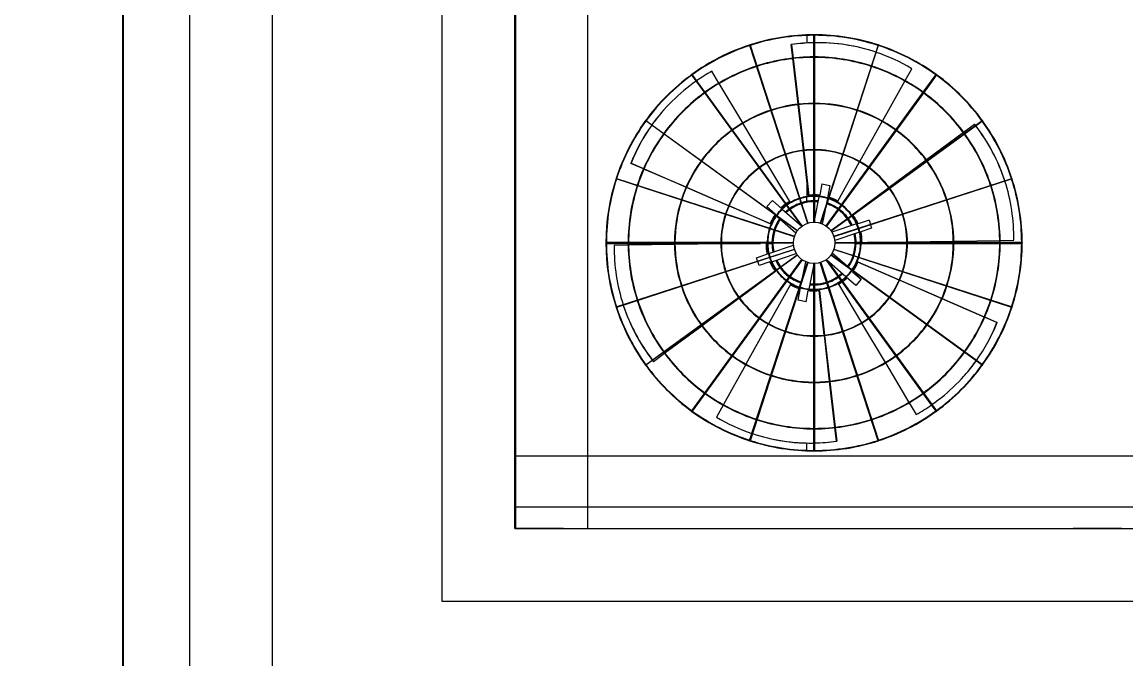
# Model space of a CAD drawing. Header units: millimetres. Extents: x -312439 to 477422, y -331570 to 212570.
# Drawn here: x 341243 to 343514, y 205518 to 206829 of the extents above; entities that cross this region are included whole.
import ezdxf

# ---------------------------------------------------------------- set-up
doc = ezdxf.new("R2010")
doc.units = ezdxf.units.MM
doc.layers.add("MS-110TR'S", color=3, linetype='Continuous', lineweight=5)
doc.styles.add('ROMAND', font='ROMAND.SHX')
doc.dimstyles.new('1-50 (MILIMETRO)', dxfattribs={"dimscale": 0, "dimtxt": 125, "dimasz": 125, "dimexe": 100, "dimexo": 100, "dimgap": 50, "dimtad": 0, "dimdec": 0, "dimzin": 0, "dimdsep": 46, "dimtxsty": 'ROMAND', "dimcen": -390, "dimclrd": 1, "dimclre": 1, "dimclrt": 3, "dimadec": 0, "dimazin": 0, "dimtfac": 1, "dimtdec": 0, "dimtix": 1, "dimtmove": 2, "dimatfit": 2, "dimfxl": 1, "dimtvp": 1, "dimtolj": 1, "dimtzin": 0, "dimarcsym": 0})

# ---------------------------------------------------------------- blocks, each defined once
blk = doc.blocks.new('*D50')
at = {"color": 1, "lineweight": -2, "transparency": 16777216}
for p, q in [((341488.5, 209274.4), (341350.3, 209274.4)), ((341450.3, 209149.4), (341450.3, 198499.4)), ((341658.5, 198374.4), (341350.3, 198374.4))]:
    blk.add_line(p, q, dxfattribs=at)
at = {"color": 1, "transparency": 16777216}
for points in [[(341429.4, 209149.4), (341471.1, 209149.4), (341450.3, 209274.4)], [(341429.4, 198499.4), (341471.1, 198499.4), (341450.3, 198374.4)]]:
    blk.add_solid(points, dxfattribs=at)
at = {"layer": 'Defpoints', "color": 0, "transparency": 16777216}
for p in [(341588.5, 209274.4), (341450.3, 198374.4), (341758.5, 198374.4)]:
    blk.add_point(p, dxfattribs=at)
at = {"color": 3, "transparency": 16777216, "insert": (341325.3, 203824.4), "char_height": 125, "attachment_point": 5, "rotation": 90, "style": 'ROMAND'}
blk.add_mtext('\\A1;10900', dxfattribs=at)

msp = doc.modelspace()

# ---------------------------------------------------------------- linework, layer by layer
at = {"color": 1, "linetype": 'Continuous', "lineweight": 0}
for p, q in [((341588.512, 198204.437, 0), (341588.512, 210024.437, 0)), ((341588.512, 200628.55, 0), (341588.512, 210024.437, 0)), ((341758.512, 198204.437, 0), (341758.512, 210024.437, 0))]:
    msp.add_line(p, q, dxfattribs=at)
at = {"color": 7, "linetype": 'Continuous', "lineweight": 0}
for p, q in [((342107.014, 205636.197, 0), (342107.014, 208222.197, 0)), ((346525.375, 205636.197, 0), (342107.014, 205636.197, 0))]:
    msp.add_line(p, q, dxfattribs=at)
at = {"layer": "MS-110TR'S", "color": 3, "linetype": 'Continuous', "lineweight": 0}
for p, q in [((342257.014, 205786.197, 0), (342257.014, 208072.197, 0)), ((342258.014, 208071.197, 0), (342258.014, 205787.197, 0)), ((342407.014, 205786.197, 0), (342407.014, 208071.197, 0)), ((342825.579, 206782.212, 0), (342826.173, 206782.093, 0)), ((342828.771, 206754.308, 0), (342825.579, 206782.212, 0)), ((342826.173, 206782.093, 0), (342829.344, 206754.373, 0)), ((342857.558, 206801.022, 0), (342857.558, 206785.446, 0)), ((342871.259, 206801.274, 0), (342871.259, 206785.997, 0)), ((342872.009, 206416.773, 0), (342872.009, 206802.025, 0)), ((342873.009, 206802.025, 0), (342873.009, 206416.773, 0)), ((342873.259, 206786.035, 0), (342873.259, 206801.274, 0)), ((342739.802, 206780.927, 0), (342858.852, 206414.531, 0)), ((342740.754, 206781.236, 0), (342859.803, 206414.84, 0)), ((343004.264, 206781.236, 0), (342885.215, 206414.84, 0)), ((342886.166, 206414.531, 0), (343005.215, 206780.927, 0)), ((342953.91, 206778.662, 0), (342953.316, 206778.781, 0)), ((342839.612, 206659.529, 0), (342828.885, 206753.314, 0)), ((342829.458, 206753.38, 0), (342840.185, 206659.595, 0)), ((342847.032, 206408.333, 0), (342620.586, 206720.008, 0)), ((342847.841, 206408.92, 0), (342621.395, 206720.596, 0)), ((342676.742, 206702.954, 0), (342662.206, 206727.319, 0)), ((343059.403, 206708.076, 0), (343073.114, 206732.629, 0)), ((343104.568, 206694.37, 0), (343123.622, 206720.596, 0)), ((343124.431, 206720.008, 0), (343105.377, 206693.783, 0)), ((342725.619, 206621.03, 0), (342677.255, 206702.095, 0)), ((342897.177, 206408.92, 0), (343104.568, 206694.37, 0)), ((343105.377, 206693.783, 0), (342897.986, 206408.333, 0)), ((343012.893, 206624.785, 0), (343058.916, 206707.203, 0)), ((342562.738, 206647.102, 0), (342562.338, 206646.647, 0)), ((342850.453, 206564.751, 0), (342839.726, 206658.536, 0)), ((342840.299, 206658.601, 0), (342851.026, 206564.816, 0)), ((342837.706, 206398.785, 0), (342526.03, 206625.231, 0)), ((342526.618, 206626.04, 0), (342838.293, 206399.594, 0)), ((342907.312, 206398.785, 0), (343218.987, 206625.231, 0)), ((342966.383, 206541.494, 0), (343012.406, 206623.912, 0)), ((343192.174, 206606.986, 0), (343218.4, 206626.04, 0)), ((342774.496, 206539.105, 0), (342726.132, 206620.171, 0)), ((342906.724, 206399.594, 0), (343192.174, 206606.986, 0)), ((343103.294, 206545.233, 0), (343179.151, 206601.415, 0)), ((343179.494, 206600.952, 0), (343103.637, 206544.769, 0)), ((343179.954, 206602.011, 0), (343202.34, 206618.59, 0)), ((343202.534, 206618.016, 0), (343180.297, 206601.547, 0)), ((343202.34, 206618.59, 0), (343202.534, 206618.016, 0)), ((342861.057, 206472.045, 0), (342850.567, 206563.757, 0)), ((342851.14, 206563.823, 0), (342861.652, 206471.926, 0)), ((342495.498, 206537.739, 0), (342495.899, 206538.194, 0)), ((342521.444, 206526.471, 0), (342495.498, 206537.739, 0)), ((342495.899, 206538.194, 0), (342521.674, 206527, 0)), ((342822.158, 206459.218, 0), (342775.009, 206538.247, 0)), ((342920.908, 206460.056, 0), (342965.896, 206540.621, 0)), ((343026.634, 206488.454, 0), (343102.49, 206544.637, 0)), ((343102.833, 206544.174, 0), (343026.977, 206487.991, 0)), ((342608.946, 206488.47, 0), (342522.361, 206526.073, 0)), ((342522.592, 206526.602, 0), (342609.176, 206488.999, 0)), ((342831.786, 206386.823, 0), (342465.39, 206505.872, 0)), ((342465.699, 206506.823, 0), (342832.095, 206387.774, 0)), ((342696.447, 206450.47, 0), (342609.863, 206488.072, 0)), ((342610.093, 206488.601, 0), (342696.677, 206450.999, 0)), ((342857.558, 206502.639, 0), (342857.558, 206469.46, 0)), ((342888.601, 206495.321, 0), (342884.003, 206472.366, 0)), ((342888.601, 206495.321, 0), (342905.08, 206492.02, 0)), ((342905.08, 206492.02, 0), (342899.994, 206466.629, 0)), ((342912.922, 206387.774, 0), (343279.319, 206506.823, 0)), ((343279.628, 206505.872, 0), (342913.231, 206386.823, 0)), ((342951.466, 206432.782, 0), (343025.83, 206487.859, 0)), ((343026.173, 206487.396, 0), (342954.095, 206434.011, 0)), ((343263.431, 206505.677, 0), (343263.237, 206506.252, 0)), ((342857.558, 206459.438, 0), (342857.558, 206468.448, 0)), ((342861.057, 206472.045, 0), (342861.652, 206471.926, 0)), ((342871.259, 206472.794, 0), (342871.259, 206470.617, 0)), ((342871.259, 206469.617, 0), (342871.259, 206460.69, 0)), ((342882.089, 206469.144, 0), (342873.009, 206423.814, 0)), ((342873.259, 206470.623, 0), (342873.259, 206472.846, 0)), ((342873.259, 206460.69, 0), (342873.259, 206469.623, 0)), ((342882.758, 206472.487, 0), (342882.286, 206470.129, 0)), ((342899.797, 206465.644, 0), (342896.703, 206450.197, 0)), ((342781.85, 206413.38, 0), (342697.364, 206450.072, 0)), ((342697.594, 206450.6, 0), (342782.25, 206413.835, 0)), ((342775.464, 206448.872, 0), (342786.562, 206461.493, 0)), ((342775.464, 206448.872, 0), (342793.045, 206433.412, 0)), ((342786.562, 206461.493, 0), (342806.192, 206444.231, 0)), ((342806.947, 206443.568, 0), (342847.024, 206408.326, 0)), ((342821.758, 206458.763, 0), (342822.158, 206459.218, 0)), ((342871.259, 206460.69, 0), (342872.009, 206460.69, 0)), ((342873.009, 206460.69, 0), (342873.259, 206460.69, 0)), ((342895.013, 206441.759, 0), (342889.317, 206413.325, 0)), ((342920.314, 206460.175, 0), (342920.908, 206460.056, 0)), ((342796.465, 206428.748, 0), (342835.157, 206394.724, 0)), ((342872.009, 206418.822, 0), (342871.597, 206416.766, 0)), ((342951.466, 206432.782, 0), (342951.651, 206432.235, 0)), ((342985.396, 206420.566, 0), (342963.217, 206413.071, 0)), ((342985.396, 206420.566, 0), (342988.211, 206412.237, 0)), ((342781.85, 206413.38, 0), (342782.25, 206413.835, 0)), ((342959.662, 206413.183, 0), (342909.075, 206396.087, 0)), ((342965.456, 206396.087, 0), (342914.888, 206378.997, 0)), ((342962.7, 206414.209, 0), (342960.614, 206413.504, 0)), ((342990.777, 206404.644, 0), (342966.407, 206396.409, 0)), ((342988.531, 206411.289, 0), (342990.777, 206404.644, 0)), ((342444.601, 206374.617, 0), (342829.853, 206374.617, 0)), ((342829.853, 206373.617, 0), (342444.601, 206373.617, 0)), ((342489.812, 206375.117, 0), (342445.102, 206375.117, 0)), ((342445.102, 206373.117, 0), (342489.812, 206373.117, 0)), ((342585.209, 206375.117, 0), (342490.812, 206375.117, 0)), ((342490.812, 206373.117, 0), (342585.209, 206373.117, 0)), ((342680.606, 206375.117, 0), (342586.209, 206375.117, 0)), ((342586.209, 206373.117, 0), (342680.606, 206373.117, 0)), ((342776.006, 206375.117, 0), (342681.606, 206375.117, 0)), ((342681.606, 206373.117, 0), (342762.201, 206373.117, 0)), ((342773.509, 206373.279, 0), (342681.616, 206371.963, 0)), ((342773.703, 206372.705, 0), (342773.509, 206373.279, 0)), ((342773.563, 206373.117, 0), (342776.006, 206373.117, 0)), ((342785.686, 206375.117, 0), (342777.006, 206375.117, 0)), ((342777.006, 206373.117, 0), (342785.686, 206373.117, 0)), ((342785.686, 206374.617, 0), (342785.686, 206375.117, 0)), ((342785.686, 206373.117, 0), (342785.686, 206373.617, 0)), ((342915.165, 206374.617, 0), (343300.417, 206374.617, 0)), ((343300.417, 206373.617, 0), (342915.165, 206373.617, 0)), ((342968.012, 206375.117, 0), (342958.831, 206375.117, 0)), ((342958.831, 206375.117, 0), (342958.831, 206374.617, 0)), ((342958.831, 206373.617, 0), (342958.831, 206373.117, 0)), ((342958.831, 206373.117, 0), (342968.012, 206373.117, 0)), ((342970.954, 206375.117, 0), (342969.012, 206375.117, 0)), ((342969.012, 206373.117, 0), (343063.411, 206373.117, 0)), ((342970.815, 206375.529, 0), (342971.009, 206374.955, 0)), ((342971.009, 206374.955, 0), (343063.402, 206376.279, 0)), ((343063.411, 206375.117, 0), (342982.317, 206375.117, 0)), ((343064.402, 206376.293, 0), (343158.789, 206377.646, 0)), ((343158.809, 206375.117, 0), (343064.411, 206375.117, 0)), ((343064.411, 206373.117, 0), (343158.809, 206373.117, 0)), ((343159.789, 206377.66, 0), (343254.176, 206379.012, 0)), ((343254.206, 206375.117, 0), (343159.809, 206375.117, 0)), ((343159.809, 206373.117, 0), (343254.206, 206373.117, 0)), ((343255.176, 206379.027, 0), (343283.167, 206379.428, 0)), ((343299.415, 206375.117, 0), (343255.206, 206375.117, 0)), ((343255.206, 206373.117, 0), (343299.415, 206373.117, 0)), ((342489.842, 206369.215, 0), (342461.351, 206368.807, 0)), ((342465.39, 206242.362, 0), (342831.786, 206361.411, 0)), ((342832.095, 206360.46, 0), (342465.699, 206241.411, 0)), ((342585.229, 206370.582, 0), (342490.842, 206369.229, 0)), ((342680.616, 206371.948, 0), (342586.229, 206370.596, 0)), ((342753.741, 206343.59, 0), (342778.573, 206351.982, 0)), ((342779.525, 206352.304, 0), (342830.112, 206369.4, 0)), ((342785.29, 206335.198, 0), (342835.858, 206352.288, 0)), ((342945.676, 206321.576, 0), (342909.696, 206353.215, 0)), ((343279.319, 206241.411, 0), (342912.922, 206360.46, 0)), ((342913.231, 206361.411, 0), (343279.628, 206242.362, 0)), ((342838.293, 206348.64, 0), (342526.618, 206122.195, 0)), ((342552.256, 206142.058, 0), (342837.706, 206349.449, 0)), ((342620.586, 206028.226, 0), (342847.032, 206339.902, 0)), ((342847.841, 206339.314, 0), (342621.395, 206027.639, 0)), ((342739.802, 205967.307, 0), (342858.852, 206333.704, 0)), ((342859.803, 206333.394, 0), (342740.754, 205966.998, 0)), ((342756.036, 206336.799, 0), (342753.741, 206343.59, 0)), ((342759.122, 206327.668, 0), (342756.356, 206335.851, 0)), ((342781.301, 206335.164, 0), (342759.122, 206327.668, 0)), ((342781.818, 206334.025, 0), (342784.338, 206334.877, 0)), ((342848.701, 206302.463, 0), (342855.241, 206335.11, 0)), ((342872.009, 205946.209, 0), (342872.009, 206331.461, 0)), ((342873.009, 206331.461, 0), (342873.009, 205946.209, 0)), ((343004.264, 205966.998, 0), (342885.215, 206333.394, 0)), ((342886.166, 206333.704, 0), (343005.215, 205967.307, 0)), ((343104.568, 206053.864, 0), (342897.177, 206339.314, 0)), ((342897.986, 206339.902, 0), (343124.431, 206028.226, 0)), ((342937.829, 206304.439, 0), (342898.843, 206338.721, 0)), ((343218.4, 206122.195, 0), (342906.724, 206348.64, 0)), ((343218.987, 206123.004, 0), (342907.312, 206349.449, 0)), ((342962.667, 206334.854, 0), (342962.267, 206334.399, 0)), ((343047.343, 206297.451, 0), (342962.267, 206334.399, 0)), ((342962.667, 206334.854, 0), (343047.574, 206297.98, 0)), ((342793.052, 206315.453, 0), (342719.01, 206260.614, 0)), ((342793.052, 206315.453, 0), (342792.965, 206315.707, 0)), ((342862.439, 206279.141, 0), (342872.009, 206326.916, 0)), ((342951.473, 206314.822, 0), (342969.053, 206299.362, 0)), ((342718.668, 206261.078, 0), (342764.665, 206295.146, 0)), ((342823.609, 206288.178, 0), (342778.741, 206207.827, 0)), ((342824.204, 206288.059, 0), (342823.609, 206288.178, 0)), ((342844.749, 206282.732, 0), (342847.011, 206294.025, 0)), ((342872.009, 206287.545, 0), (342871.259, 206287.545, 0)), ((342871.259, 206287.545, 0), (342871.259, 206278.617, 0)), ((342873.259, 206287.545, 0), (342873.009, 206287.545, 0)), ((342873.259, 206278.612, 0), (342873.259, 206287.545, 0)), ((342922.76, 206289.471, 0), (342922.36, 206289.016, 0)), ((342922.36, 206289.016, 0), (342969.64, 206209.769, 0)), ((342957.955, 206286.741, 0), (342938.584, 206303.775, 0)), ((342969.053, 206299.362, 0), (342957.955, 206286.741, 0)), ((343134.845, 206259.451, 0), (343048.261, 206297.053, 0)), ((343048.491, 206297.582, 0), (343135.075, 206259.979, 0)), ((342642.007, 206204.3, 0), (342717.864, 206260.483, 0)), ((342718.207, 206260.019, 0), (342642.35, 206203.836, 0)), ((342839.437, 206256.214, 0), (342844.552, 206281.747, 0)), ((342855.916, 206252.913, 0), (342860.515, 206275.869, 0)), ((342861.759, 206275.747, 0), (342862.242, 206278.156, 0)), ((342871.259, 206277.617, 0), (342871.259, 206275.388, 0)), ((342873.259, 206275.44, 0), (342873.259, 206277.612, 0)), ((342893.384, 206184.357, 0), (342882.866, 206276.308, 0)), ((342883.46, 206276.189, 0), (342882.866, 206276.308, 0)), ((342883.46, 206276.189, 0), (342893.957, 206184.421, 0)), ((343135.993, 206259.581, 0), (343222.577, 206221.979, 0)), ((342481.087, 206242.557, 0), (342481.281, 206241.983, 0)), ((342855.916, 206252.913, 0), (342839.437, 206256.214, 0)), ((343222.346, 206221.45, 0), (343135.762, 206259.052, 0)), ((343248.619, 206210.04, 0), (343223.264, 206221.052, 0)), ((343223.494, 206221.581, 0), (343249.019, 206210.495, 0)), ((342565.347, 206147.522, 0), (342641.204, 206203.705, 0)), ((342641.546, 206203.241, 0), (342565.69, 206147.058, 0)), ((342778.254, 206206.954, 0), (342732.231, 206124.536, 0)), ((342970.152, 206208.91, 0), (343018.517, 206127.844, 0)), ((343249.019, 206210.495, 0), (343248.619, 206210.04, 0)), ((342904.225, 206089.578, 0), (342893.497, 206183.363, 0)), ((342894.071, 206183.427, 0), (342904.798, 206089.642, 0)), ((342541.984, 206130.218, 0), (342564.544, 206146.927, 0)), ((342564.886, 206146.463, 0), (342542.178, 206129.644, 0)), ((342526.03, 206123.004, 0), (342552.256, 206142.058, 0)), ((342542.178, 206129.644, 0), (342541.984, 206130.218, 0)), ((342731.744, 206123.663, 0), (342685.721, 206041.245, 0)), ((343019.029, 206126.985, 0), (343067.394, 206045.92, 0)), ((343181.779, 206101.132, 0), (343182.18, 206101.587, 0)), ((342915.066, 205994.799, 0), (342904.339, 206088.584, 0)), ((342904.912, 206088.649, 0), (342915.639, 205994.863, 0)), ((342685.234, 206040.372, 0), (342671.404, 206015.605, 0)), ((343067.906, 206045.061, 0), (343082.312, 206020.916, 0)), ((343123.622, 206027.639, 0), (343104.568, 206053.864, 0)), ((342918.344, 205966.141, 0), (342915.18, 205993.805, 0)), ((342915.753, 205993.87, 0), (342918.938, 205966.022, 0)), ((342790.607, 205969.572, 0), (342791.201, 205969.453, 0)), ((342918.938, 205966.022, 0), (342918.344, 205966.141, 0)), ((342857.558, 205947.212, 0), (342857.558, 205962.219, 0)), ((342871.259, 205962.199, 0), (342871.259, 205946.961, 0)), ((342873.259, 205946.961, 0), (342873.259, 205962.238, 0)), ((342257.014, 205936.197, 0), (346957.383, 205936.197, 0)), ((342257.014, 205886.197, 0), (342258.014, 205886.197, 0)), ((346957.383, 205830.197, 0), (342258.014, 205830.197, 0)), ((342257.014, 205786.197, 0), (351659.752, 205786.197, 0)), ((342258.014, 205787.197, 0), (342357.014, 205787.197, 0)), ((342357.014, 205787.197, 0), (342357.014, 205786.197, 0)), ((343405.189, 205787.197, 0), (343505.189, 205787.197, 0)), ((343405.189, 205786.197, 0), (343405.189, 205787.197, 0)), ((343505.189, 205787.197, 0), (343505.189, 205786.197, 0))]:
    msp.add_line(p, q, dxfattribs=at)
msp.add_circle((342872.509, 206374.117, 0), 42.659, dxfattribs=at)
for centre, radius, start, end in [((342872.259, 206374.117, 0), 428.158, 90.024494, 107.917544), ((342872.259, 206374.117, 0), 427.158, 90.033533, 107.901042), ((342872.509, 206802.025, 0), 0.5, 0, 180), ((342872.259, 206374.117, 0), 428.158, 72.030975, 89.908558), ((342872.259, 206374.117, 0), 427.158, 72.035174, 89.899401), ((342872.259, 206374.117, 0), 428.158, 108.018773, 125.932197), ((342872.259, 206374.117, 0), 427.158, 108.035174, 125.905805), ((342740.278, 206781.082, 0), 0.5, 18, 198), ((343004.74, 206781.082, 0), 0.5, 342, 162), ((342872.259, 206374.117, 0), 427.158, 54.039937, 71.901042), ((342872.259, 206374.117, 0), 428.158, 54.03841, 71.905364), ((342872.509, 206374.117, 0), 382.698, 108.074858, 125.925142), ((342872.509, 206374.117, 0), 381.698, 108.075054, 125.924946), ((342872.509, 206374.117, 0), 382.698, 90.074858, 107.925142), ((342872.509, 206374.117, 0), 381.698, 90.075054, 107.924946), ((342872.509, 206374.117, 0), 382.698, 72.074858, 89.925142), ((342872.509, 206374.117, 0), 381.698, 72.075054, 89.924946), ((342872.509, 206374.117, 0), 381.698, 54.075054, 71.924946), ((342872.509, 206374.117, 0), 382.698, 54.074858, 71.925142), ((342872.259, 206374.117, 0), 428.158, 126.013622, 143.951759), ((342872.259, 206374.117, 0), 427.158, 126.039937, 143.913223), ((342620.991, 206720.302, 0), 0.5, 36, 216), ((343124.027, 206720.302, 0), 0.5, 324, 144), ((342872.259, 206374.117, 0), 427.158, 36.047356, 53.905805), ((342872.259, 206374.117, 0), 428.158, 36.046941, 53.907446), ((342872.509, 206374.117, 0), 382.698, 126.074858, 143.925142), ((342872.509, 206374.117, 0), 381.698, 126.075054, 143.924946), ((342872.509, 206374.117, 0), 381.698, 36.075054, 53.924946), ((342872.509, 206374.117, 0), 382.698, 36.074858, 53.925142), ((342872.509, 206374.117, 0), 287.302, 108.099714, 125.900286), ((342872.509, 206374.117, 0), 286.302, 108.100062, 125.899938), ((342872.509, 206374.117, 0), 287.302, 90.099714, 107.900286), ((342872.509, 206374.117, 0), 286.302, 90.100062, 107.899938), ((342872.509, 206374.117, 0), 287.302, 72.099714, 89.900286), ((342872.509, 206374.117, 0), 286.302, 72.100062, 89.899938), ((342872.509, 206374.117, 0), 286.302, 54.100062, 71.899938), ((342872.509, 206374.117, 0), 287.302, 54.099714, 71.900286), ((342872.259, 206374.117, 0), 428.158, 144.008871, 161.974926), ((342872.259, 206374.117, 0), 427.158, 144.047356, 161.922571), ((342526.324, 206625.635, 0), 0.5, 54, 234), ((342872.259, 206374.117, 0), 427.158, 18.056704, 35.913223), ((343218.693, 206625.635, 0), 0.5, 306, 126), ((342872.259, 206374.117, 0), 428.158, 18.056552, 35.913726), ((342872.509, 206374.117, 0), 287.302, 126.099714, 143.900286), ((342872.509, 206374.117, 0), 286.302, 126.100062, 143.899938), ((342872.509, 206374.117, 0), 286.302, 36.100062, 53.899938), ((342872.509, 206374.117, 0), 287.302, 36.099714, 53.900286), ((342872.509, 206374.117, 0), 382.698, 144.074858, 161.925142), ((342872.509, 206374.117, 0), 381.698, 144.075054, 161.924946), ((342872.509, 206374.117, 0), 381.698, 18.075054, 35.924946), ((342872.509, 206374.117, 0), 382.698, 18.074858, 35.925142), ((342872.509, 206374.117, 0), 191.905, 108.149282, 125.850718), ((342872.509, 206374.117, 0), 190.905, 108.150064, 125.849936), ((342872.509, 206374.117, 0), 191.905, 90.149282, 107.850718), ((342872.509, 206374.117, 0), 190.905, 90.150064, 107.849936), ((342872.509, 206374.117, 0), 191.905, 72.149282, 89.850718), ((342872.509, 206374.117, 0), 190.905, 72.150064, 89.849936), ((342872.509, 206374.117, 0), 190.905, 54.150064, 71.849936), ((342872.509, 206374.117, 0), 191.905, 54.149282, 71.850718), ((342872.509, 206374.117, 0), 287.302, 144.099714, 161.900286), ((342872.509, 206374.117, 0), 286.302, 144.100062, 161.899938), ((342872.509, 206374.117, 0), 286.302, 18.100062, 35.899938), ((342872.509, 206374.117, 0), 287.302, 18.099714, 35.900286), ((342872.509, 206374.117, 0), 191.905, 126.149282, 143.850718), ((342872.509, 206374.117, 0), 190.905, 126.150064, 143.849936), ((342872.509, 206374.117, 0), 190.905, 36.150064, 53.849936), ((342872.509, 206374.117, 0), 191.905, 36.149282, 53.850718), ((342872.259, 206374.117, 0), 428.158, 162.004374, 197.995626), ((342872.259, 206374.117, 0), 427.158, 162.056704, 179.932934), ((342465.544, 206506.348, 0), 0.5, 72, 252), ((342872.509, 206374.117, 0), 382.698, 162.074858, 179.925142), ((342872.509, 206374.117, 0), 381.698, 162.075054, 179.924946), ((342872.509, 206374.117, 0), 381.698, 0.075054, 17.924946), ((342872.509, 206374.117, 0), 382.698, 0.074858, 17.925142), ((342872.259, 206374.117, 0), 427.158, 0.067066, 17.922571), ((343279.473, 206506.348, 0), 0.5, 288, 108), ((342872.259, 206374.117, 0), 428.158, 0.06691, 17.922771), ((342872.509, 206374.117, 0), 191.905, 144.149282, 161.850718), ((342872.509, 206374.117, 0), 190.905, 144.150064, 161.849936), ((342872.509, 206374.117, 0), 96.508, 108.296845, 125.703155), ((342872.509, 206374.117, 0), 95.508, 108.299953, 125.700047), ((342872.509, 206374.117, 0), 96.508, 90.296845, 107.703155), ((342872.509, 206374.117, 0), 95.508, 90.299953, 107.700047), ((342872.509, 206374.117, 0), 96.508, 72.296845, 89.703155), ((342872.509, 206374.117, 0), 95.508, 72.299953, 89.700047), ((342872.509, 206374.117, 0), 95.508, 54.299953, 71.700047), ((342872.509, 206374.117, 0), 96.508, 54.296845, 71.703155), ((342872.509, 206374.117, 0), 190.905, 18.150064, 35.849936), ((342872.509, 206374.117, 0), 191.905, 18.149282, 35.850718), ((342872.509, 206374.117, 0), 287.302, 162.099714, 179.900286), ((342872.509, 206374.117, 0), 286.302, 162.100062, 179.899938), ((342872.509, 206374.117, 0), 96.508, 126.296845, 143.703155), ((342872.509, 206374.117, 0), 95.508, 126.299953, 143.700047), ((342872.259, 206374.117, 0), 86.578, 126.197043, 132.689414), ((342872.259, 206374.117, 0), 84.578, 126.201702, 132.547384), ((342872.259, 206374.117, 0), 86.578, 108.173543, 125.535257), ((342872.259, 206374.117, 0), 84.578, 108.177647, 125.524267), ((342872.259, 206374.117, 0), 86.578, 90.165445, 107.511756), ((342872.259, 206374.117, 0), 84.578, 90.169358, 107.500211), ((342872.259, 206374.117, 0), 86.578, 84.656808, 89.503658), ((342872.259, 206374.117, 0), 84.578, 84.798838, 89.491921), ((342872.259, 206374.117, 0), 84.578, 72.177647, 72.547384), ((342872.259, 206374.117, 0), 86.578, 72.173543, 72.689414), ((342872.259, 206374.117, 0), 84.578, 54.201702, 71.500211), ((342872.259, 206374.117, 0), 86.578, 54.197043, 71.511756), ((342872.259, 206374.117, 0), 84.578, 36.23917, 53.524267), ((342872.259, 206374.117, 0), 86.578, 36.233645, 53.535257), ((342872.509, 206374.117, 0), 95.508, 36.299953, 53.700047), ((342872.509, 206374.117, 0), 96.508, 36.296845, 53.703155), ((342872.509, 206374.117, 0), 286.302, 0.100062, 17.899938), ((342872.509, 206374.117, 0), 287.302, 0.099714, 17.900286), ((342872.509, 206374.117, 0), 191.905, 162.149282, 179.850718), ((342872.509, 206374.117, 0), 190.905, 162.150064, 179.849936), ((342872.509, 206374.117, 0), 96.508, 144.296845, 161.703155), ((342872.509, 206374.117, 0), 95.508, 144.299953, 161.700047), ((342872.259, 206374.117, 0), 86.578, 144.656808, 161.617982), ((342872.259, 206374.117, 0), 84.578, 144.798838, 161.608948), ((342872.259, 206374.117, 0), 84.578, 24.798838, 35.561735), ((342872.259, 206374.117, 0), 86.578, 24.656808, 35.57186), ((342872.509, 206374.117, 0), 95.508, 18.299953, 35.700047), ((342872.509, 206374.117, 0), 96.508, 18.296845, 35.703155), ((342872.509, 206374.117, 0), 190.905, 0.150064, 17.849936), ((342872.509, 206374.117, 0), 191.905, 0.149282, 17.850718), ((342872.509, 206374.117, 0), 96.508, 162.296845, 179.703155), ((342872.509, 206374.117, 0), 95.508, 162.299953, 179.700047), ((342872.259, 206374.117, 0), 86.578, 162.279766, 179.669108), ((342872.259, 206374.117, 0), 84.578, 162.286382, 179.661283), ((342872.509, 206374.117, 0), 95.508, 0.299953, 17.700047), ((342872.509, 206374.117, 0), 96.508, 0.296845, 17.703155), ((342444.601, 206374.117, 0), 0.5, 90, 270), ((342872.259, 206374.117, 0), 427.158, 180.067066, 197.943296), ((342872.509, 206374.117, 0), 382.698, 180.074858, 197.925142), ((342872.509, 206374.117, 0), 381.698, 180.075054, 197.924946), ((342872.509, 206374.117, 0), 287.302, 180.099714, 197.900286), ((342872.509, 206374.117, 0), 286.302, 180.100062, 197.899938), ((342872.509, 206374.117, 0), 191.905, 180.149282, 197.850718), ((342872.509, 206374.117, 0), 190.905, 180.150064, 197.849936), ((342872.509, 206374.117, 0), 96.508, 180.296845, 197.703155), ((342872.509, 206374.117, 0), 95.508, 180.299953, 197.700047), ((342872.259, 206374.117, 0), 86.578, 180.330892, 192.689414), ((342872.259, 206374.117, 0), 84.578, 180.338717, 192.547384), ((342872.259, 206374.117, 0), 84.578, 342.391052, 359.661283), ((342872.259, 206374.117, 0), 86.578, 342.382018, 359.669108), ((342872.259, 206374.117, 0), 84.578, 0.338717, 12.547384), ((342872.259, 206374.117, 0), 86.578, 0.330892, 12.689414), ((342872.509, 206374.117, 0), 95.508, 342.299953, 359.700047), ((342872.509, 206374.117, 0), 96.508, 342.296845, 359.703155), ((342872.509, 206374.117, 0), 190.905, 342.150064, 359.849936), ((342872.509, 206374.117, 0), 191.905, 342.149282, 359.850718), ((342872.509, 206374.117, 0), 286.302, 342.100062, 359.899938), ((342872.509, 206374.117, 0), 287.302, 342.099714, 359.900286), ((342872.509, 206374.117, 0), 381.698, 342.075054, 359.924946), ((342872.509, 206374.117, 0), 382.698, 342.074858, 359.925142), ((342872.259, 206374.117, 0), 427.158, 342.077429, 359.932934), ((342872.259, 206374.117, 0), 428.158, 342.077229, 359.93309), ((343300.417, 206374.117, 0), 0.5, 270, 90), ((342872.509, 206374.117, 0), 96.508, 198.296845, 215.703155), ((342872.509, 206374.117, 0), 95.508, 198.299953, 215.700047), ((342872.259, 206374.117, 0), 86.578, 204.656808, 215.766355), ((342872.259, 206374.117, 0), 84.578, 204.798838, 215.76083), ((342872.259, 206374.117, 0), 84.578, 324.798838, 341.713618), ((342872.259, 206374.117, 0), 86.578, 324.656808, 341.720234), ((342872.509, 206374.117, 0), 95.508, 324.299953, 341.700047), ((342872.509, 206374.117, 0), 96.508, 324.296845, 341.703155), ((342872.509, 206374.117, 0), 191.905, 198.149282, 215.850718), ((342872.509, 206374.117, 0), 190.905, 198.150064, 215.849936), ((342872.509, 206374.117, 0), 96.508, 216.296845, 233.703155), ((342872.509, 206374.117, 0), 95.508, 216.299953, 233.700047), ((342872.259, 206374.117, 0), 86.578, 216.42814, 233.802957), ((342872.259, 206374.117, 0), 84.578, 216.438265, 233.798298), ((342872.259, 206374.117, 0), 84.578, 234.475733, 251.822353), ((342872.259, 206374.117, 0), 84.578, 288.499789, 305.798298), ((342872.259, 206374.117, 0), 84.578, 306.475733, 312.547384), ((342872.259, 206374.117, 0), 86.578, 306.464743, 312.689414), ((342872.509, 206374.117, 0), 95.508, 306.299953, 323.700047), ((342872.509, 206374.117, 0), 96.508, 306.296845, 323.703155), ((342872.509, 206374.117, 0), 190.905, 324.150064, 341.849936), ((342872.509, 206374.117, 0), 191.905, 324.149282, 341.850718), ((342872.509, 206374.117, 0), 287.302, 198.099714, 215.900286), ((342872.509, 206374.117, 0), 286.302, 198.100062, 215.899938), ((342872.509, 206374.117, 0), 96.508, 234.296845, 251.703155), ((342872.509, 206374.117, 0), 95.508, 234.299953, 251.700047), ((342872.259, 206374.117, 0), 86.578, 234.464743, 251.826457), ((342872.509, 206374.117, 0), 95.508, 252.299953, 269.700047), ((342872.259, 206374.117, 0), 86.578, 252.488244, 252.689414), ((342872.259, 206374.117, 0), 84.578, 252.499789, 252.547384), ((342872.259, 206374.117, 0), 86.578, 264.656808, 269.834555), ((342872.259, 206374.117, 0), 84.578, 264.798838, 269.830642), ((342872.259, 206374.117, 0), 84.578, 270.508079, 287.822353), ((342872.259, 206374.117, 0), 86.578, 270.496342, 287.826457), ((342872.509, 206374.117, 0), 95.508, 270.299953, 287.700047), ((342872.259, 206374.117, 0), 86.578, 288.488244, 305.802957), ((342872.509, 206374.117, 0), 95.508, 288.299953, 305.700047), ((342872.509, 206374.117, 0), 96.508, 288.296845, 305.703155), ((342872.509, 206374.117, 0), 286.302, 324.100062, 341.899938), ((342872.509, 206374.117, 0), 287.302, 324.099714, 341.900286), ((342872.509, 206374.117, 0), 191.905, 216.149282, 233.850718), ((342872.509, 206374.117, 0), 190.905, 216.150064, 233.849936), ((342872.509, 206374.117, 0), 96.508, 252.296845, 269.703155), ((342872.509, 206374.117, 0), 96.508, 270.296845, 287.703155), ((342872.509, 206374.117, 0), 190.905, 306.150064, 323.849936), ((342872.509, 206374.117, 0), 191.905, 306.149282, 323.850718), ((342465.544, 206241.886, 0), 0.5, 108, 288), ((342872.259, 206374.117, 0), 428.158, 198.025074, 215.991129), ((342872.259, 206374.117, 0), 427.158, 198.077429, 215.952644), ((342872.509, 206374.117, 0), 382.698, 198.074858, 215.925142), ((342872.509, 206374.117, 0), 381.698, 198.075054, 215.924946), ((342872.509, 206374.117, 0), 381.698, 324.075054, 341.924946), ((342872.509, 206374.117, 0), 382.698, 324.074858, 341.925142), ((342872.259, 206374.117, 0), 427.158, 324.086777, 341.943296), ((342872.259, 206374.117, 0), 428.158, 324.086274, 341.943448), ((343279.473, 206241.886, 0), 0.5, 252, 72), ((342872.509, 206374.117, 0), 191.905, 234.149282, 251.850718), ((342872.509, 206374.117, 0), 190.905, 234.150064, 251.849936), ((342872.509, 206374.117, 0), 190.905, 288.150064, 305.849936), ((342872.509, 206374.117, 0), 191.905, 288.149282, 305.850718), ((342872.509, 206374.117, 0), 287.302, 216.099714, 233.900286), ((342872.509, 206374.117, 0), 286.302, 216.100062, 233.899938), ((342872.509, 206374.117, 0), 191.905, 252.149282, 269.850718), ((342872.509, 206374.117, 0), 190.905, 252.150064, 269.849936), ((342872.509, 206374.117, 0), 190.905, 270.150064, 287.849936), ((342872.509, 206374.117, 0), 191.905, 270.149282, 287.850718), ((342872.509, 206374.117, 0), 286.302, 306.100062, 323.899938), ((342872.509, 206374.117, 0), 287.302, 306.099714, 323.900286), ((342872.509, 206374.117, 0), 382.698, 216.074858, 233.925142), ((342872.509, 206374.117, 0), 381.698, 216.075054, 233.924946), ((342872.509, 206374.117, 0), 381.698, 306.075054, 323.924946), ((342872.509, 206374.117, 0), 382.698, 306.074858, 323.925142), ((342872.509, 206374.117, 0), 287.302, 234.099714, 251.900286), ((342872.509, 206374.117, 0), 286.302, 234.100062, 251.899938), ((342872.509, 206374.117, 0), 286.302, 288.100062, 305.899938), ((342872.509, 206374.117, 0), 287.302, 288.099714, 305.900286), ((342526.324, 206122.599, 0), 0.5, 126, 306), ((342872.259, 206374.117, 0), 428.158, 216.048241, 233.986378), ((342872.259, 206374.117, 0), 427.158, 216.086777, 233.960063), ((342872.509, 206374.117, 0), 287.302, 252.099714, 269.900286), ((342872.509, 206374.117, 0), 286.302, 252.100062, 269.899938), ((342872.509, 206374.117, 0), 286.302, 270.100062, 287.899938), ((342872.509, 206374.117, 0), 287.302, 270.099714, 287.900286), ((342872.259, 206374.117, 0), 427.158, 306.094195, 323.952644), ((342872.259, 206374.117, 0), 428.158, 306.092554, 323.953059), ((343218.693, 206122.599, 0), 0.5, 234, 54), ((342872.509, 206374.117, 0), 382.698, 234.074858, 251.925142), ((342872.509, 206374.117, 0), 381.698, 234.075054, 251.924946), ((342872.509, 206374.117, 0), 381.698, 288.075054, 305.924946), ((342872.509, 206374.117, 0), 382.698, 288.074858, 305.925142), ((342620.991, 206027.932, 0), 0.5, 144, 324), ((342872.259, 206374.117, 0), 428.158, 234.067803, 251.981227), ((342872.259, 206374.117, 0), 427.158, 234.094195, 251.964826), ((342872.509, 206374.117, 0), 382.698, 252.074858, 269.925142), ((342872.509, 206374.117, 0), 381.698, 252.075054, 269.924946), ((342872.509, 206374.117, 0), 381.698, 270.075054, 287.924946), ((342872.509, 206374.117, 0), 382.698, 270.074858, 287.925142), ((342872.259, 206374.117, 0), 427.158, 288.098958, 305.960063), ((342872.259, 206374.117, 0), 428.158, 288.094636, 305.96159), ((343124.027, 206027.932, 0), 0.5, 216, 36), ((342740.278, 205967.153, 0), 0.5, 162, 342), ((342872.259, 206374.117, 0), 428.158, 252.082456, 269.975506), ((342872.259, 206374.117, 0), 427.158, 252.098958, 269.966467), ((342872.259, 206374.117, 0), 428.158, 270.091442, 287.969025), ((342872.259, 206374.117, 0), 427.158, 270.100599, 287.964826), ((343004.74, 205967.153, 0), 0.5, 198, 18), ((342872.509, 205946.209, 0), 0.5, 180, 0)]:
    msp.add_arc(centre, radius, start, end, dxfattribs=at)
for centre, major_axis, start_param, end_param in [((342872.259, 206374.117, 0), (81.057, 404.664), 0.2078073, 0.32590727), ((342872.853, 206373.998, 0), (81.057, 404.664), 0.20931516, 0.32590727), ((342872.853, 206373.998, 0), (81.057, 404.664), 6.16322366, 6.48996283), ((342872.259, 206374.117, 0), (81.057, 404.664), 0, 0.20526967), ((342872.853, 206373.998, 0), (81.057, 404.664), 5.95727804, 6.16068281), ((342872.659, 206374.572, 0), (-309.921, 272.53), 5.95727804, 6.05118317), ((342872.659, 206374.572, 0), (-309.921, 272.53), 6.05371958, 6.38060415), ((342872.259, 206374.117, 0), (-309.921, 272.53), 0, 0.09588536), ((342872.259, 206374.117, 0), (-309.921, 272.53), 0.09842683, 0.32590727), ((342872.659, 206374.572, 0), (-309.921, 272.53), 0.09996031, 0.32590727), ((342872.259, 206374.117, 0), (390.978, 132.134), 0.3172674, 0.32590727), ((342872.453, 206373.543, 0), (390.978, 132.134), 0.31873174, 0.32590727), ((342872.453, 206373.543, 0), (390.978, 132.134), 6.27347339, 6.59938579), ((342872.259, 206374.117, 0), (390.978, 132.134), 0, 0.31473615), ((342872.453, 206373.543, 0), (390.978, 132.134), 5.95727804, 6.27093083), ((342872.853, 206373.998, 0), (19.451, 97.105), 0.21610048, 0.32590727), ((342872.853, 206373.998, 0), (19.451, 97.105), 0.08898637, 0.20552527), ((342872.259, 206374.117, 0), (19.451, 97.105), 6.16380472, 6.18740867), ((342872.853, 206373.998, 0), (19.451, 97.105), 6.17017799, 6.19385728), ((342872.259, 206374.117, 0), (19.451, 97.105), 5.95727804, 6.15321616), ((342872.853, 206373.998, 0), (19.451, 97.105), 5.95727804, 6.15958939), ((342872.659, 206374.572, 0), (-74.37, 65.397), 6.06086145, 6.19385728), ((342872.259, 206374.117, 0), (-74.37, 65.397), 6.05461193, 6.18740867), ((342872.659, 206374.572, 0), (-74.37, 65.397), 5.95727804, 6.0502913), ((342872.259, 206374.117, 0), (-74.37, 65.397), 5.95727804, 6.04404185), ((342872.659, 206374.572, 0), (-74.37, 65.397), 0.10765943, 0.32590727), ((342872.659, 206374.572, 0), (-74.37, 65.397), 0.08898637, 0.09706817), ((342872.453, 206373.543, 0), (93.82, 31.707), 0.08898637, 0.31565174), ((342872.259, 206374.117, 0), (93.82, 31.707), 5.95727804, 6.18740867), ((342872.453, 206373.543, 0), (93.82, 31.707), 5.95727804, 6.19385728), ((342872.065, 206374.691, 0), (-93.82, -31.707), 5.95727804, 6.19385728), ((342872.065, 206374.691, 0), (-390.978, -132.134), 5.95727804, 6.27132368), ((342872.259, 206374.117, 0), (-93.82, -31.707), 5.95727804, 6.18740867), ((342872.065, 206374.691, 0), (-93.82, -31.707), 0.08898637, 0.31875187), ((342871.859, 206373.662, 0), (74.37, -65.397), 0.11077229, 0.32590727), ((342871.859, 206373.662, 0), (74.37, -65.397), 0.08898637, 0.10018082), ((342871.665, 206374.236, 0), (-19.451, -97.105), 5.95727804, 6.16462452), ((342872.259, 206374.117, 0), (-19.451, -97.105), 5.95727804, 6.15825136), ((342871.859, 206373.662, 0), (74.37, -65.397), 5.95727804, 6.05456696), ((342872.259, 206374.117, 0), (74.37, -65.397), 5.95727804, 6.04831757), ((342872.259, 206374.117, 0), (74.37, -65.397), 6.05888766, 6.18740867), ((342871.859, 206373.662, 0), (74.37, -65.397), 6.0651374, 6.19385728), ((342871.665, 206374.236, 0), (-19.451, -97.105), 6.17521346, 6.19385728), ((342872.259, 206374.117, 0), (-19.451, -97.105), 6.16883991, 6.18740867), ((342871.665, 206374.236, 0), (-19.451, -97.105), 0.08898637, 0.21081282), ((342871.665, 206374.236, 0), (-19.451, -97.105), 0.22138839, 0.32590727), ((342872.065, 206374.691, 0), (-390.978, -132.134), 6.27386624, 6.60012971), ((342872.259, 206374.117, 0), (-390.978, -132.134), 0, 0.31548007), ((342871.859, 206373.662, 0), (309.921, -272.53), 0.10070723, 0.32590727), ((342872.259, 206374.117, 0), (309.921, -272.53), 0.09917375, 0.32590727), ((342872.259, 206374.117, 0), (-390.978, -132.134), 0.31801132, 0.32590727), ((342872.065, 206374.691, 0), (-390.978, -132.134), 0.31947566, 0.32590727), ((342871.859, 206373.662, 0), (309.921, -272.53), 6.05474559, 6.38135106), ((342872.259, 206374.117, 0), (309.921, -272.53), 0, 0.09663228), ((342871.859, 206373.662, 0), (309.921, -272.53), 5.95727804, 6.05220917), ((342871.665, 206374.236, 0), (-81.057, -404.664), 5.95727804, 6.16189106), ((342871.665, 206374.236, 0), (-81.057, -404.664), 6.16443191, 6.49123165), ((342872.259, 206374.117, 0), (-81.057, -404.664), 0, 0.20653849), ((342871.665, 206374.236, 0), (-81.057, -404.664), 0.21058398, 0.32590727), ((342872.259, 206374.117, 0), (-81.057, -404.664), 0.20907612, 0.32590727)]:
    msp.add_ellipse(centre, major_axis=major_axis, ratio=0.95299045, start_param=start_param, end_param=end_param, dxfattribs=at)

# ---------------------------------------------------------------- dimensions: what is measured, and where the dimension line sits
dim = msp.add_linear_dim(base=(341450.269, 198374.437, 0), p1=(341588.512, 209274.437, 0), p2=(341758.512, 198374.437, 0), angle=90, dimstyle='1-50 (MILIMETRO)', override={"dimscale": 1})
dim.commit()
dim.dimension.update_dxf_attribs({"geometry": '*D50', "text_midpoint": (341325.269, 203824.437, 0)})

doc.saveas('drawing.dxf')
